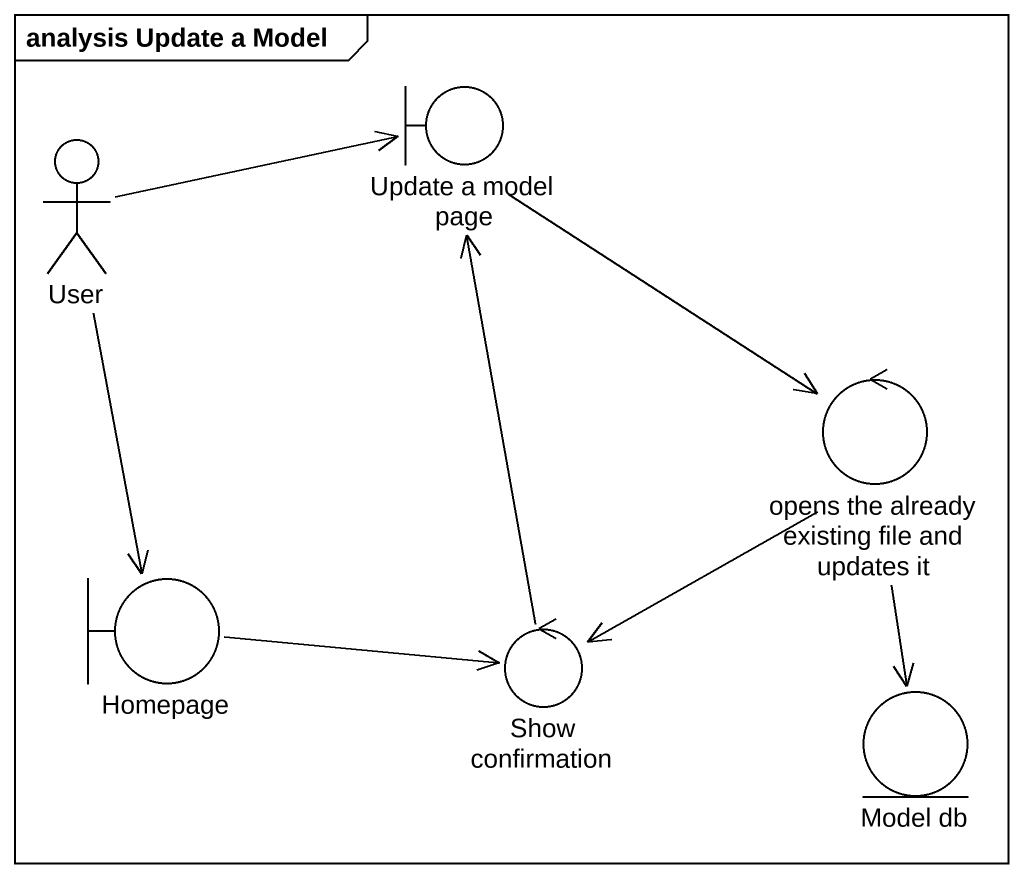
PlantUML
@startuml
mainframe analysis Update a Model
boundary "Update a model page" as Update_a_model_page
actor User
control "opens the already existing file and updates it" as opens_the_already_existing
boundary Homepage
control "Show confirmation" as Show_confirmation
entity "Model db" as Model_db
Update_a_model_page --> opens_the_already_existing
User -right-> Update_a_model_page
User --> Homepage
opens_the_already_existing --> Show_confirmation
opens_the_already_existing --> Model_db
Homepage -right-> Show_confirmation
Show_confirmation -up-> Update_a_model_page
@enduml
